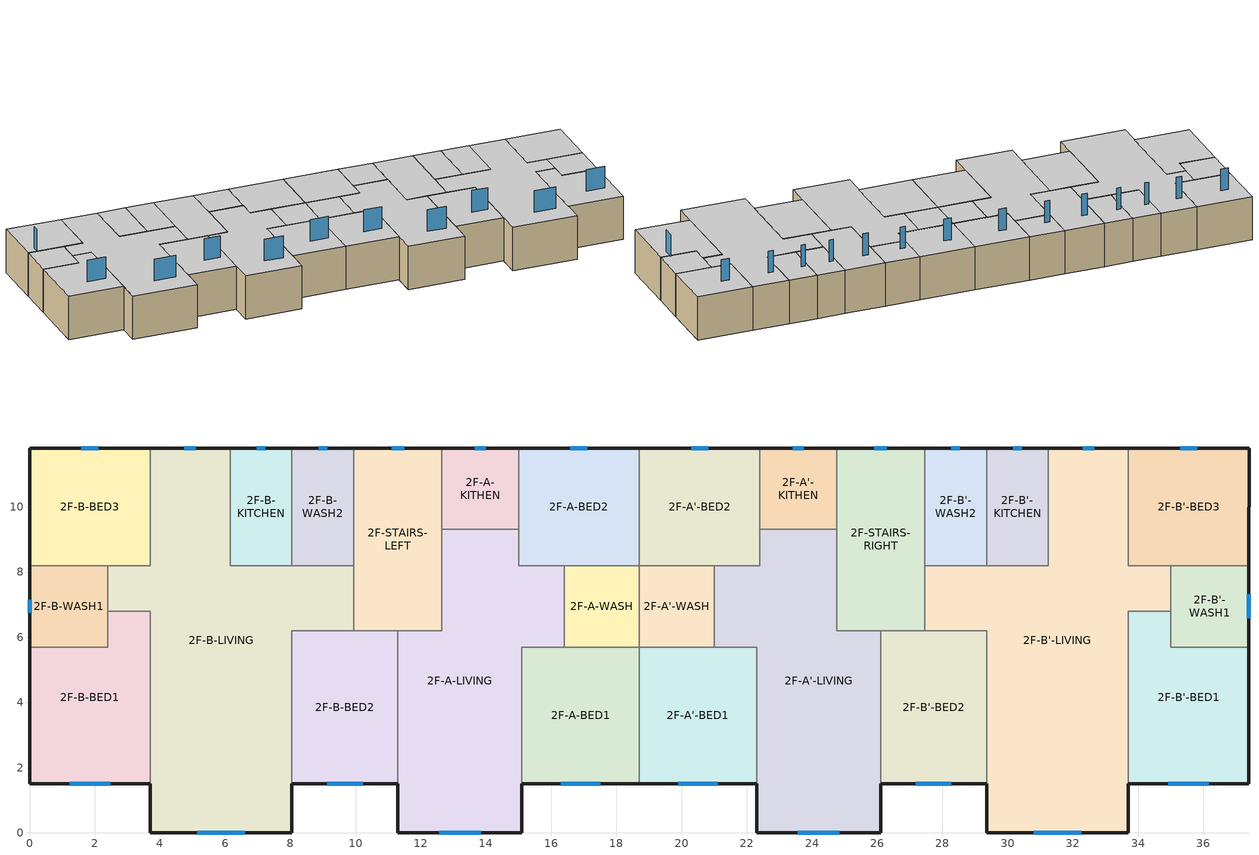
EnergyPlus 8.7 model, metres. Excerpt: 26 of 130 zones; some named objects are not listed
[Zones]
2F-A'-BED1
 floor to 1F-A'-BED1 (Interior Floor): 18.7,5.7 22.3,5.7 22.3,1.5 18.7,1.5 z3
 wall outside (Exterior Wall): 18.7,1.5 22.3,1.5 z3:6
 wall to 2F-A-BED1 (Interior Wall): 18.7,5.7 18.7,1.5 z3:6
 wall to 2F-A'-WASH (Interior Wall): 21,5.7 18.7,5.7 z3:6
 wall to 2F-A'-LIVING (Interior Wall): 22.3,1.5 22.3,5.7 21,5.7 z3:6
 window (Exterior Window): 19.89,1.5 21.11,1.5 z6.8:8.3
 ceiling to 3F-A'-BED1 (Interior Ceiling): 22.3,1.5 22.3,5.7 18.7,5.7 18.7,1.5 z6
2F-A'-BED2
 floor to 1F-A'-BED2 (Interior Floor): 18.7,11.8 22.4,11.8 22.4,8.2 18.7,8.2 z3
 wall outside (Exterior Wall): 22.4,11.8 18.7,11.8 z3:6
 wall to 2F-A'-LIVING (Interior Wall): 21,8.2 22.4,8.2 22.4,9.31 z3:6
 wall to 2F-A'-WASH (Interior Wall): 18.7,8.2 21,8.2 z3:6
 wall to 2F-A-BED2 (Interior Wall): 18.7,11.8 18.7,8.2 z3:6
 wall to 2F-A'-KITHEN (Interior Wall): 22.4,9.31 22.4,11.8 z3:6
 window (Exterior Window): 20.81,11.8 20.29,11.8 z6.8:8.3
 ceiling to 3F-A'-BED2 (Interior Ceiling): 22.4,8.2 22.4,11.8 18.7,11.8 18.7,8.2 z6
2F-A'-KITHEN
 floor to 1F-A'-KITHEN (Interior Floor): 24.75,11.8 24.75,9.31 22.4,9.31 22.4,11.8 z3
 wall outside (Exterior Wall): 24.75,11.8 22.4,11.8 z3:6
 wall to 2F-STAIRS-RIGHT (Interior Wall): 24.75,9.31 24.75,11.8 z3:6
 wall to 2F-A'-LIVING (Interior Wall): 22.4,9.31 24.75,9.31 z3:6
 window (Exterior Window): 23.74,11.8 23.41,11.8 z6.8:8.3
 ceiling to 3F-A'-KITHEN (Interior Ceiling): 24.75,9.31 24.75,11.8 22.4,11.8 22.4,9.31 z6
2F-A'-LIVING
 floor to 1F-A'-LIVING (Interior Floor): 22.4,9.31 24.75,9.31 24.75,6.2 26.1,6.2 26.1,0 22.3,0 22.3,5.7 21,5.7 21,8.2 22.4,8.2 z3
 wall outside (Exterior Wall): 22.3,1.5 22.3,0 26.1,0 26.1,1.5 z3:6
 wall to 2F-A'-WASH (Interior Wall): 21,8.2 21,5.7 z3:6
 wall to 2F-STAIRS-RIGHT (Interior Wall): 26.1,6.2 24.75,6.2 24.75,9.31 z3:6
 wall to 2F-B'-BED2 (Interior Wall): 26.1,1.5 26.1,6.2 z3:6
 window (Exterior Window): 23.56,0 24.84,0 z6.8:8.3
 ceiling to 3F-A'-LIVING (Interior Ceiling): 26.1,0 26.1,6.2 24.75,6.2 24.75,9.31 22.4,9.31 22.4,8.2 21,8.2 21,5.7 22.3,5.7 22.3,0 z6
2F-A'-WASH
 floor to 1F-A'-WASH (Interior Floor): 21,8.2 21,5.7 18.7,5.7 18.7,8.2 z3
 wall to 2F-A-WASH (Interior Wall): 18.7,8.2 18.7,5.7 z3:6
 ceiling to 3F-A'-WASH (Interior Ceiling): 21,5.7 21,8.2 18.7,8.2 18.7,5.7 z6
2F-A-BED1
 floor to 1F-A-BED1 (Interior Floor): 15.1,5.7 18.7,5.7 18.7,1.5 15.1,1.5 z3
 wall outside (Exterior Wall): 15.1,1.5 18.7,1.5 z3:6
 wall to 2F-A-LIVING (Interior Wall): 16.4,5.7 15.1,5.7 15.1,1.5 z3:6
 wall to 2F-A-WASH (Interior Wall): 18.7,5.7 16.4,5.7 z3:6
 window (Exterior Window): 16.29,1.5 17.51,1.5 z6.8:8.3
 ceiling to 3F-A-BED1 (Interior Ceiling): 18.7,1.5 18.7,5.7 15.1,5.7 15.1,1.5 z6
2F-A-BED2
 floor to 1F-A-BED2 (Interior Floor): 18.7,11.8 18.7,8.2 15,8.2 15,11.8 z3
 wall outside (Exterior Wall): 18.7,11.8 15,11.8 z3:6
 wall to 2F-A-WASH (Interior Wall): 16.4,8.2 18.7,8.2 z3:6
 wall to 2F-A-LIVING (Interior Wall): 15,9.31 15,8.2 16.4,8.2 z3:6
 wall to 2F-A-KITHEN (Interior Wall): 15,11.8 15,9.31 z3:6
 window (Exterior Window): 17.11,11.8 16.59,11.8 z6.8:8.3
 ceiling to 3F-A-BED2 (Interior Ceiling): 18.7,8.2 18.7,11.8 15,11.8 15,8.2 z6
2F-A-KITHEN
 floor to 1F-A-KITHEN (Interior Floor): 15,11.8 15,9.31 12.65,9.31 12.65,11.8 z3
 wall outside (Exterior Wall): 15,11.8 12.65,11.8 z3:6
 wall to 2F-A-LIVING (Interior Wall): 12.65,9.31 15,9.31 z3:6
 wall to 2F-STAIRS-LEFT (Interior Wall): 12.65,11.8 12.65,9.31 z3:6
 window (Exterior Window): 13.99,11.8 13.66,11.8 z6.8:8.3
 ceiling to 3F-A-KITHEN (Interior Ceiling): 15,9.31 15,11.8 12.65,11.8 12.65,9.31 z6
2F-A-LIVING
 floor to 1F-A-LIVING (Interior Floor): 12.65,9.31 15,9.31 15,8.2 16.4,8.2 16.4,5.7 15.1,5.7 15.1,0 11.3,0 11.3,6.2 12.65,6.2 z3
 wall outside (Exterior Wall): 11.3,1.5 11.3,0 15.1,0 15.1,1.5 z3:6
 wall to 2F-B-BED2 (Interior Wall): 11.3,6.2 11.3,1.5 z3:6
 wall to 2F-STAIRS-LEFT (Interior Wall): 12.65,9.31 12.65,6.2 11.3,6.2 z3:6
 wall to 2F-A-WASH (Interior Wall): 16.4,5.7 16.4,8.2 z3:6
 window (Exterior Window): 12.56,0 13.84,0 z6.8:8.3
 ceiling to 3F-A-LIVING (Interior Ceiling): 15.1,0 15.1,5.7 16.4,5.7 16.4,8.2 15,8.2 15,9.31 12.65,9.31 12.65,6.2 11.3,6.2 11.3,0 z6
2F-A-WASH
 floor to 1F-A-WASH (Interior Floor): 18.7,8.2 18.7,5.7 16.4,5.7 16.4,8.2 z3
 ceiling to 3F-A-WASH (Interior Ceiling): 18.7,5.7 18.7,8.2 16.4,8.2 16.4,5.7 z6
2F-B'-BED1
 floor to 1F-B'-BED1 (Interior Floor): 35,6.8 35,5.7 37.4,5.7 37.4,1.5 33.7,1.5 33.7,6.8 z3
 wall outside (Exterior Wall): 33.7,1.5 37.4,1.5 37.4,5.7 z3:6
 wall to 2F-B'-LIVING (Interior Wall): 35,6.8 33.7,6.8 33.7,1.5 z3:6
 wall to 2F-B'-WASH1 (Interior Wall): 37.4,5.7 35,5.7 35,6.8 z3:6
 window (Exterior Window): 34.93,1.5 36.17,1.5 z6.8:8.3
 ceiling to 3F-B'-BED1 (Interior Ceiling): 37.4,1.5 37.4,5.7 35,5.7 35,6.8 33.7,6.8 33.7,1.5 z6
2F-B'-BED2
 floor to 1F-B'-BED2 (Interior Floor): 26.1,6.2 29.35,6.2 29.35,1.5 26.1,1.5 z3
 wall outside (Exterior Wall): 26.1,1.5 29.35,1.5 z3:6
 wall to 2F-STAIRS-RIGHT (Interior Wall): 27.45,6.2 26.1,6.2 z3:6
 wall to 2F-B'-LIVING (Interior Wall): 29.35,1.5 29.35,6.2 27.45,6.2 z3:6
 window (Exterior Window): 27.18,1.5 28.27,1.5 z6.8:8.3
 ceiling to 3F-B'-BED2 (Interior Ceiling): 29.35,1.5 29.35,6.2 26.1,6.2 26.1,1.5 z6
2F-B'-BED3
 floor to 1F-B'-BED3 (Interior Floor): 37.4,11.8 37.4,8.2 33.7,8.2 33.7,11.8 z3
 wall outside (Exterior Wall): 37.4,8.2 37.4,11.8 33.7,11.8 z3:6
 wall to 2F-B'-WASH1 (Interior Wall): 35,8.2 37.4,8.2 z3:6
 wall to 2F-B'-LIVING (Interior Wall): 33.7,11.8 33.7,8.2 35,8.2 z3:6
 window (Exterior Window): 35.81,11.8 35.29,11.8 z6.8:8.3
 ceiling to 3F-B'-BED3 (Interior Ceiling): 37.4,8.2 37.4,11.8 33.7,11.8 33.7,8.2 z6
2F-B'-KITCHEN
 floor to 1F-B'-KITCHEN (Interior Floor): 29.35,11.8 31.25,11.8 31.25,8.2 29.35,8.2 z3
 wall outside (Exterior Wall): 31.25,11.8 29.35,11.8 z3:6
 wall to 2F-B'-LIVING (Interior Wall): 29.35,8.2 31.25,8.2 31.25,11.8 z3:6
 wall to 2F-B'-WASH2 (Interior Wall): 29.35,11.8 29.35,8.2 z3:6
 window (Exterior Window): 30.43,11.8 30.17,11.8 z6.8:8.3
 ceiling to 3F-B'-KITCHEN (Interior Ceiling): 29.35,8.2 31.25,8.2 31.25,11.8 29.35,11.8 z6
2F-B'-LIVING
 floor to 1F-B'-LIVING (Interior Floor): 31.25,11.8 33.7,11.8 33.7,8.2 35,8.2 35,6.8 33.7,6.8 33.7,0 29.35,0 29.35,6.2 27.45,6.2 27.45,8.2 31.25,8.2 z3
 wall outside (Exterior Wall): 29.35,1.5 29.35,0 33.7,0 33.7,1.5 / 33.7,11.8 31.25,11.8 z3:6
 wall to 2F-STAIRS-RIGHT (Interior Wall): 27.45,8.2 27.45,6.2 z3:6
 wall to 2F-B'-WASH2 (Interior Wall): 29.35,8.2 27.45,8.2 z3:6
 wall to 2F-B'-WASH1 (Interior Wall): 35,6.8 35,8.2 z3:6
 window (Exterior Window): 30.79,0 32.26,0 / 32.65,11.8 32.3,11.8 z6.8:8.3
 ceiling to 3F-B'-LIVING (Interior Ceiling): 33.7,0 33.7,6.8 35,6.8 35,8.2 33.7,8.2 33.7,11.8 31.25,11.8 31.25,8.2 27.45,8.2 27.45,6.2 29.35,6.2 29.35,0 z6
2F-B'-WASH1
 floor to 1F-B'-WASH1 (Interior Floor): 37.4,8.2 37.4,5.7 35,5.7 35,8.2 z3
 wall outside (Exterior Wall): 37.4,5.7 37.4,8.2 z3:6
 window (Exterior Window): 37.4,6.59 37.4,7.31 z6.8:8.3
 ceiling to 3F-B'-WASH1 (Interior Ceiling): 37.4,5.7 37.4,8.2 35,8.2 35,5.7 z6
2F-B'-WASH2
 floor to 1F-B'-WASH2 (Interior Floor): 27.45,11.8 29.35,11.8 29.35,8.2 27.45,8.2 z3
 wall outside (Exterior Wall): 29.35,11.8 27.45,11.8 z3:6
 wall to 2F-STAIRS-RIGHT (Interior Wall): 27.45,11.8 27.45,8.2 z3:6
 window (Exterior Window): 28.53,11.8 28.27,11.8 z6.8:8.3
 ceiling to 3F-B'-WASH2 (Interior Ceiling): 29.35,8.2 29.35,11.8 27.45,11.8 27.45,8.2 z6
2F-B-BED1
 floor to 1F-B-BED1 (Interior Floor): 2.4,6.8 3.7,6.8 3.7,1.5 0,1.5 0,5.7 2.4,5.7 z3
 wall outside (Exterior Wall): 0,5.7 0,1.5 3.7,1.5 z3:6
 wall to 2F-B-WASH1 (Interior Wall): 2.4,6.8 2.4,5.7 0,5.7 z3:6
 wall to 2F-B-LIVING (Interior Wall): 3.7,1.5 3.7,6.8 2.4,6.8 z3:6
 window (Exterior Window): 1.23,1.5 2.47,1.5 z6.8:8.3
 ceiling to 3F-B-BED1 (Interior Ceiling): 3.7,1.5 3.7,6.8 2.4,6.8 2.4,5.7 0,5.7 0,1.5 z6
2F-B-BED2
 floor to 1F-B-BED2 (Interior Floor): 8.05,6.2 11.3,6.2 11.3,1.5 8.05,1.5 z3
 wall outside (Exterior Wall): 8.05,1.5 11.3,1.5 z3:6
 wall to 2F-B-LIVING (Interior Wall): 9.95,6.2 8.05,6.2 8.05,1.5 z3:6
 wall to 2F-STAIRS-LEFT (Interior Wall): 11.3,6.2 9.95,6.2 z3:6
 window (Exterior Window): 9.13,1.5 10.22,1.5 z6.8:8.3
 ceiling to 3F-B-BED2 (Interior Ceiling): 11.3,1.5 11.3,6.2 8.05,6.2 8.05,1.5 z6
2F-B-BED3
 floor to 1F-B-BED3 (Interior Floor): 0,11.8 3.7,11.8 3.7,8.2 0,8.2 z3
 wall outside (Exterior Wall): 3.7,11.8 0,11.8 0,8.2 z3:6
 wall to 2F-B-LIVING (Interior Wall): 2.4,8.2 3.7,8.2 3.7,11.8 z3:6
 wall to 2F-B-WASH1 (Interior Wall): 0,8.2 2.4,8.2 z3:6
 window (Exterior Window): 2.11,11.8 1.59,11.8 z6.8:8.3
 ceiling to 3F-B-BED3 (Interior Ceiling): 3.7,8.2 3.7,11.8 0,11.8 0,8.2 z6
2F-B-KITCHEN
 floor to 1F-B-KITCHEN (Interior Floor): 8.05,11.8 8.05,8.2 6.15,8.2 6.15,11.8 z3
 wall outside (Exterior Wall): 8.05,11.8 6.15,11.8 z3:6
 wall to 2F-B-WASH2 (Interior Wall): 8.05,8.2 8.05,11.8 z3:6
 wall to 2F-B-LIVING (Interior Wall): 6.15,11.8 6.15,8.2 8.05,8.2 z3:6
 window (Exterior Window): 7.23,11.8 6.97,11.8 z6.8:8.3
 ceiling to 3F-B-KITCHEN (Interior Ceiling): 8.05,8.2 8.05,11.8 6.15,11.8 6.15,8.2 z6
2F-B-LIVING
 floor to 1F-B-LIVING (Interior Floor): 3.7,11.8 6.15,11.8 6.15,8.2 9.95,8.2 9.95,6.2 8.05,6.2 8.05,0 3.7,0 3.7,6.8 2.4,6.8 2.4,8.2 3.7,8.2 z3
 wall outside (Exterior Wall): 6.15,11.8 3.7,11.8 / 3.7,1.5 3.7,0 8.05,0 8.05,1.5 z3:6
 wall to 2F-B-WASH2 (Interior Wall): 9.95,8.2 8.05,8.2 z3:6
 wall to 2F-STAIRS-LEFT (Interior Wall): 9.95,6.2 9.95,8.2 z3:6
 wall to 2F-B-WASH1 (Interior Wall): 2.4,8.2 2.4,6.8 z3:6
 window (Exterior Window): 5.14,0 6.61,0 / 5.1,11.8 4.75,11.8 z6.8:8.3
 ceiling to 3F-B-LIVING (Interior Ceiling): 8.05,0 8.05,6.2 9.95,6.2 9.95,8.2 6.15,8.2 6.15,11.8 3.7,11.8 3.7,8.2 2.4,8.2 2.4,6.8 3.7,6.8 3.7,0 z6
2F-B-WASH1
 floor to 1F-B-WASH1 (Interior Floor): 2.4,8.2 2.4,5.7 0,5.7 0,8.2 z3
 wall outside (Exterior Wall): 0,8.2 0,5.7 z3:6
 window (Exterior Window): 0,7.14 0,6.76 z6.8:8.3
 ceiling to 3F-B-WASH1 (Interior Ceiling): 2.4,5.7 2.4,8.2 0,8.2 0,5.7 z6
2F-B-WASH2
 floor to 1F-B-WASH2 (Interior Floor): 9.95,11.8 9.95,8.2 8.05,8.2 8.05,11.8 z3
 wall outside (Exterior Wall): 9.95,11.8 8.05,11.8 z3:6
 wall to 2F-STAIRS-LEFT (Interior Wall): 9.95,8.2 9.95,11.8 z3:6
 window (Exterior Window): 9.13,11.8 8.87,11.8 z6.8:8.3
 ceiling to 3F-B-WASH2 (Interior Ceiling): 9.95,8.2 9.95,11.8 8.05,11.8 8.05,8.2 z6
2F-STAIRS-LEFT
 floor to 1F-STAIRS-LEFT (Interior Floor): 9.95,11.8 12.65,11.8 12.65,6.2 9.95,6.2 z3
 wall outside (Exterior Wall): 12.65,11.8 9.95,11.8 z3:6
 window (Exterior Window): 11.49,11.8 11.11,11.8 z6.8:8.3
 ceiling to 3F-STAIRS-LEFT (Interior Ceiling): 12.65,6.2 12.65,11.8 9.95,11.8 9.95,6.2 z6
2F-STAIRS-RIGHT
 floor to 1F-STAIRS-RIGHT (Interior Floor): 27.45,11.8 27.45,6.2 24.75,6.2 24.75,11.8 z3
 wall outside (Exterior Wall): 27.45,11.8 24.75,11.8 z3:6
 window (Exterior Window): 26.29,11.8 25.91,11.8 z6.8:8.3
 ceiling to 3F-STAIRS-RIGHT (Interior Ceiling): 27.45,6.2 27.45,11.8 24.75,11.8 24.75,6.2 z6
[Building]
basic model: North Axis {deg}=58.5831; Terrain=City; Solar Distribution=FullInteriorAndExteriorWithReflections
[Material] Thermal Absorptance=0.9; Solar Absorptance=0.7; Visible Absorptance=0.7
Name | Roughness | Thickness {m} | Conductivity {W/m-K} | Density {kg/m3} | Specific Heat {J/kg-K}
5shuinishajiang | Rough | 0.005 | 0.93 | 1800 | 1050
20shuinishajiang | Rough | 0.02 | 0.93 | 1800 | 1050
50NanRanXinJiSuJuBenBan | Rough | 0.05 | 0.03 | 30 | 1380
ShaoJieYeYan | Rough | 0.2 | 0.58 | 1400 | 1050
60hunningtulouban | Rough | 0.06 | 1.74 | 2500 | 920
10baowenshajiang | Smooth | 0.01 | 0.29 | 800 | 1050
45 xishihunningtu | Rough | 0.045 | 1.51 | 2300 | 920
85 XPS | Smooth | 0.085 | 0.3 | 28.5 | 1647
15mudiban | VerySmooth | 0.015 | 0.18 | 700 | 2510
[Material:NoMass] Roughness=Rough; Thermal Absorptance=0.9; Solar Absorptance=0.7; Visible Absorptance=0.7
Name | Thermal Resistance {m2-K/W}
Exterior Wall | 1
Interior Wall | 0.5
[WindowMaterial:SimpleGlazingSystem]
window2: U-Factor {W/m2-K}=1.71; Solar Heat Gain Coefficient=0.67
[WindowMaterial:Blind]
blind: Slat Orientation=Horizontal; Slat Width {m}=0.025; Slat Separation {m}=0.019; Slat Thickness {m}=0.001; Slat Angle {deg}=45; Slat Conductivity {W/m-K}=0.1; Slat Beam Solar Transmittance=0; Front Side Slat Beam Solar Reflectance=0.7; Back Side Slat Beam Solar Reflectance=0.7; Slat Diffuse Solar Transmittance=0; Front Side Slat Diffuse Solar Reflectance=0.7; Back Side Slat Diffuse Solar Reflectance=0.7; Slat Beam Visible Transmittance=0; Front Side Slat Beam Visible Reflectance=0.5; Back Side Slat Beam Visible Reflectance=0.5; Slat Diffuse Visible Transmittance=0; Front Side Slat Diffuse Visible Reflectance=0.5; Back Side Slat Diffuse Visible Reflectance=0.5; Slat Infrared Hemispherical Transmittance=0; Front Side Slat Infrared Hemispherical Emissivity=0.9; Back Side Slat Infrared Hemispherical Emissivity=0.9; Blind to Glass Distance {m}=0.05; Blind Top Opening Multiplier=0; Blind Bottom Opening Multiplier=0; Blind Left Side Opening Multiplier=0.5; Blind Right Side Opening Multiplier=0.5; Minimum Slat Angle {deg}=0; Maximum Slat Angle {deg}=180
[Construction]
Exterior Wall: 5shuinishajiang, 50NanRanXinJiSuJuBenBan, 20shuinishajiang, ShaoJieYeYan, 20shuinishajiang
Interior Wall: 10baowenshajiang, 60hunningtulouban, 10baowenshajiang
Interior Ceiling: 15mudiban, 45 xishihunningtu, 85 XPS, 60hunningtulouban, 60hunningtulouban
Interior Floor: 60hunningtulouban, 60hunningtulouban, 85 XPS, 45 xishihunningtu, 15mudiban
Exterior Window: window2
[WindowProperty:ShadingControl]
external shading control: Shading Type=ExteriorBlind; Shading Control Type=OnIfScheduleAllows; Schedule=shading schedule; Shading Control Is Scheduled=Yes; Glare Control Is Active=No; Shading Device Material=blind; Type of Slat Angle Control for Blinds=FixedSlatAngle
[Zone]
2F-A'-BED1; 2F-A'-BED2; 2F-A'-KITHEN; 2F-A'-LIVING; 2F-A'-WASH; 2F-A-BED1; 2F-A-BED2; 2F-A-KITHEN; 2F-A-LIVING; 2F-A-WASH; 2F-B'-BED1; 2F-B'-BED2; 2F-B'-BED3; 2F-B'-KITCHEN; 2F-B'-LIVING; 2F-B'-WASH1; 2F-B'-WASH2; 2F-B-BED1; 2F-B-BED2; 2F-B-BED3; 2F-B-KITCHEN; 2F-B-LIVING; 2F-B-WASH1; 2F-B-WASH2; 2F-STAIRS-LEFT; 2F-STAIRS-RIGHT
[ZoneVentilation:WindandStackOpenArea] Opening Area {m2}=0.3; Opening Effectiveness=autocalculate; Discharge Coefficient for Opening=autocalculate; Minimum Indoor Temperature {C}=-100; Maximum Indoor Temperature {C}=100; Delta Temperature {deltaC}=-100; Minimum Outdoor Temperature {C}=-100; Maximum Outdoor Temperature {C}=100; Maximum Wind Speed {m/s}=40
Name | Zone | Opening Area Fraction Schedule
ventilation-wind15 | 2F-A'-BED1 | Working/Schooling Bedroom occupancy
ventilation-wind16 | 2F-A'-BED2 | Working/Schooling Bedroom occupancy
ventilation-wind17 | 2F-A'-LIVING | Retired excluded fml livingroom  occupancy
ventilation-wind18 | 2F-A-BED1 | Working/Schooling Bedroom occupancy
ventilation-wind19 | 2F-A-BED2 | Working/Schooling Bedroom occupancy
ventilation-wind20 | 2F-A-LIVING | Retired excluded fml livingroom  occupancy
ventilation-wind21 | 2F-B'-BED1 | Retired Bedroom occupancy
ventilation-wind22 | 2F-B'-BED2 | Retired Bedroom occupancy
ventilation-wind23 | 2F-B'-BED3 | Retired Bedroom occupancy
ventilation-wind24 | 2F-B'-LIVING | Retired included fml livingroom occupancy
ventilation-wind25 | 2F-B-BED1 | Retired Bedroom occupancy
ventilation-wind26 | 2F-B-BED2 | Retired Bedroom occupancy
ventilation-wind27 | 2F-B-BED3 | Retired Bedroom occupancy
ventilation-wind28 | 2F-B-LIVING | Retired included fml livingroom occupancy
[HVACTemplate:Zone:IdealLoadsAirSystem] Template Thermostat=Setpoints; Maximum Heating Supply Air Temperature {C}=50; Minimum Cooling Supply Air Temperature {C}=13; Maximum Heating Supply Air Humidity Ratio {kgWater/kgDryAir}=0.0156; Minimum Cooling Supply Air Humidity Ratio {kgWater/kgDryAir}=0.0077; Heating Limit=NoLimit; Cooling Limit=NoLimit; Dehumidification Control Type=ConstantSupplyHumidityRatio; Cooling Sensible Heat Ratio=0.7; Dehumidification Setpoint {percent}=60; Humidification Control Type=ConstantSupplyHumidityRatio; Humidification Setpoint {percent}=30; Outdoor Air Method=None; Outdoor Air Flow Rate per Person {m3/s}=0.00944; Demand Controlled Ventilation Type=None; Outdoor Air Economizer Type=NoEconomizer; Heat Recovery Type=None; Sensible Heat Recovery Effectiveness=0.7; Latent Heat Recovery Effectiveness=0.65
Name | System Availability Schedule
2F-A'-BED1; 2F-A'-BED2; 2F-A-BED1; 2F-A-BED2 | Working/Schooling Bedroom occupancy
2F-A'-LIVING; 2F-A-LIVING | Retired excluded fml livingroom  occupancy
2F-B'-BED1; 2F-B'-BED2; 2F-B'-BED3; 2F-B-BED1; 2F-B-BED2; 2F-B-BED3 | Retired Bedroom occupancy
2F-B'-LIVING; 2F-B-LIVING | Retired included fml livingroom occupancy
[AvailabilityManager:HybridVentilation] Ventilation Control Mode Schedule=On; Use Weather File Rain Indicators=Yes; Maximum Wind Speed {m/s}=40; Minimum Outdoor Temperature {C}=18; Maximum Outdoor Temperature {C}=26; Minimum Outdoor Enthalpy {J/kg}=1; Maximum Outdoor Enthalpy {J/kg}=299999; Minimum Outdoor Ventilation Air Schedule=Off; Simple Airflow Control Type Schedule=On
Name | Control Zone | ZoneVentilation Object
ventilation manager15 | 2F-A'-BED1 | ventilation-wind15
ventilation manager16 | 2F-A'-BED2 | ventilation-wind16
ventilation manager17 | 2F-A'-LIVING | ventilation-wind17
ventilation manager18 | 2F-A-BED1 | ventilation-wind18
ventilation manager19 | 2F-A-BED2 | ventilation-wind19
ventilation manager20 | 2F-A-LIVING | ventilation-wind20
ventilation manager21 | 2F-B'-BED1 | ventilation-wind21
ventilation manager22 | 2F-B'-BED2 | ventilation-wind22
ventilation manager23 | 2F-B'-BED3 | ventilation-wind23
ventilation manager24 | 2F-B'-LIVING | ventilation-wind24
ventilation manager25 | 2F-B-BED1 | ventilation-wind25
ventilation manager26 | 2F-B-BED2 | ventilation-wind26
ventilation manager27 | 2F-B-BED3 | ventilation-wind27
ventilation manager28 | 2F-B-LIVING | ventilation-wind28
[Schedule:Compact]
Working/Schooling Bedroom occupancy: Through: 12/31, For: Weekdays, Until: 08:00, 1, Until: 22:00, 0, Until: 24:00, 1, For: AllOtherDays, Until: 08:00, 1, Until: 12:30, 0, Until: 14:00, 1, Until: 22:00, 0, Until: 24:00, 1
Retired Bedroom occupancy: Through: 12/31, For: Alldays, Until: 08:00, 1, Until: 12:30, 0, Until: 14:00, 1, Until: 22:00, 0, Until: 24:00, 1
Retired included fml livingroom occupancy: Through: 12/31, For: Alldays, Until: 08:00, 0, Until: 12:30, 1, Until: 14:00, 0, Until: 22:00, 1, Until: 24:00, 0
Retired excluded fml livingroom  occupancy: Through: 12/31, For: Weekdays, Until: 17:00, 0, Until: 22:00, 1, Until: 24:00, 0, For: AllOtherDays, Until: 08:00, 0, Until: 12:30, 1, Until: 14:00, 0, Until: 22:00, 1, Until: 24:00, 0
shading schedule: Through: 5/31, For: AllDays, Until: 24:00, 0, Through: 9/30, For: AllDays, Until: 24:00, 1, Through: 12/31, For: AllDays, Until: 24:00, 0
[Schedule:Constant]
Name | Hourly Value
On | 1
Off | 0
